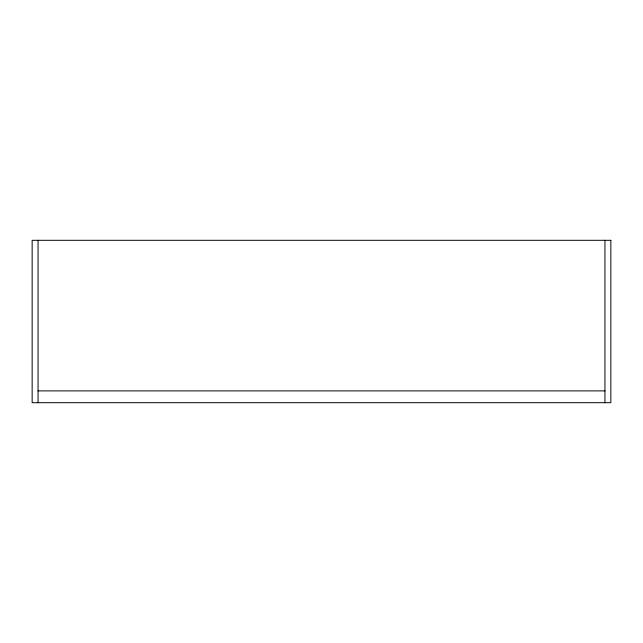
<?xml version="1.0" encoding="UTF-8"?>
<svg xmlns="http://www.w3.org/2000/svg" width="643" height="643" viewBox="0 0 643 643"><rect width="100%" height="100%" fill="white"/><g stroke="black" fill="none" stroke-linecap="round" stroke-linejoin="round"><path stroke-width="0.96" d="M38.058 390.888L604.942 390.888M604.942 240.305L604.942 402.695M38.058 240.305L38.058 402.695M610.85 240.305L32.15 240.305L32.15 402.695L610.85 402.695L610.85 240.305"/></g></svg>
